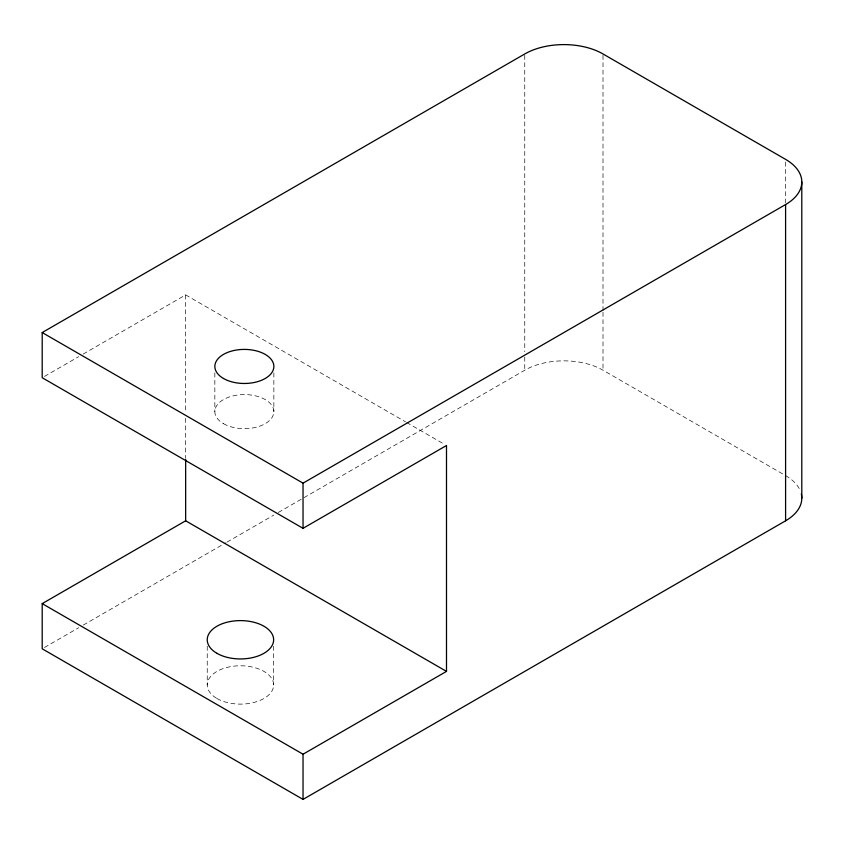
<?xml version="1.0" encoding="UTF-8"?>
<svg xmlns="http://www.w3.org/2000/svg" width="844" height="844" viewBox="0 0 844 844"><rect width="100%" height="100%" fill="white"/><g stroke="black" fill="none" stroke-linecap="round" stroke-linejoin="round"><path stroke-width="0.63" stroke-dasharray="4.22 3.17" d="M44.479 376.424L78.64 356.695M83.187 354.069L185.659 294.904L405.5 421.831M44.479 647.485L78.703 627.736M83.271 625.098L225.865 542.766M227.004 542.112L273.783 515.104M278.341 512.466L524.757 370.21A55.335 31.945 0 0 1 603.006 370.21L783.316 474.307M406.639 422.485L444.229 444.187M785.595 162.006L785.595 202.855M603.006 55.271L603.006 310.908M603.006 312.227L603.006 370.21M524.757 55.271L524.757 351.758M524.757 357.033L524.757 370.21M273.857 372.89L273.857 411.619M273.635 646.23L273.635 684.948M214.84 372.89L214.84 411.619M207.234 646.23L207.234 684.948M185.659 294.904L185.659 413.106M185.659 418.36L185.659 457.764M785.595 475.626A55.335 31.945 0 0 1 799.912 489.942M223.481 423.667A29.508 17.038 0 0 0 272.855 416.029A29.508 17.038 0 0 0 236.71 395.161A29.508 17.038 0 0 0 223.481 423.667M216.961 698.505A33.201 19.169 0 0 0 272.507 689.907A33.201 19.169 0 0 0 231.847 666.433A33.201 19.169 0 0 0 216.961 698.505"/><path stroke-width="1.27" d="M42.2 332.557L524.757 53.953A55.335 31.945 0 0 1 603.006 53.953L785.595 159.368A55.335 31.945 0 0 1 785.595 204.554L785.595 520.801L303.038 799.405L42.2 648.804L42.2 603.629L185.659 520.801L446.497 671.391L446.497 445.505L303.038 528.323L42.2 377.732L42.2 332.557L303.038 483.148L785.595 204.554M42.2 603.629L303.038 754.219L446.497 671.391M801.8 181.956L801.8 498.213M303.038 483.148L303.038 528.323M303.038 754.219L303.038 799.405M185.659 459.073L185.659 520.801M801.325 494.046A55.335 31.945 0 0 1 785.595 520.801M223.481 378.481A29.508 17.038 0 0 0 272.855 370.843A29.508 17.038 0 0 0 236.71 349.986A29.508 17.038 0 0 0 223.481 378.481M216.961 653.33A33.201 19.169 0 0 0 272.507 644.732A33.201 19.169 0 0 0 231.847 621.258A33.201 19.169 0 0 0 216.961 653.33"/></g></svg>
